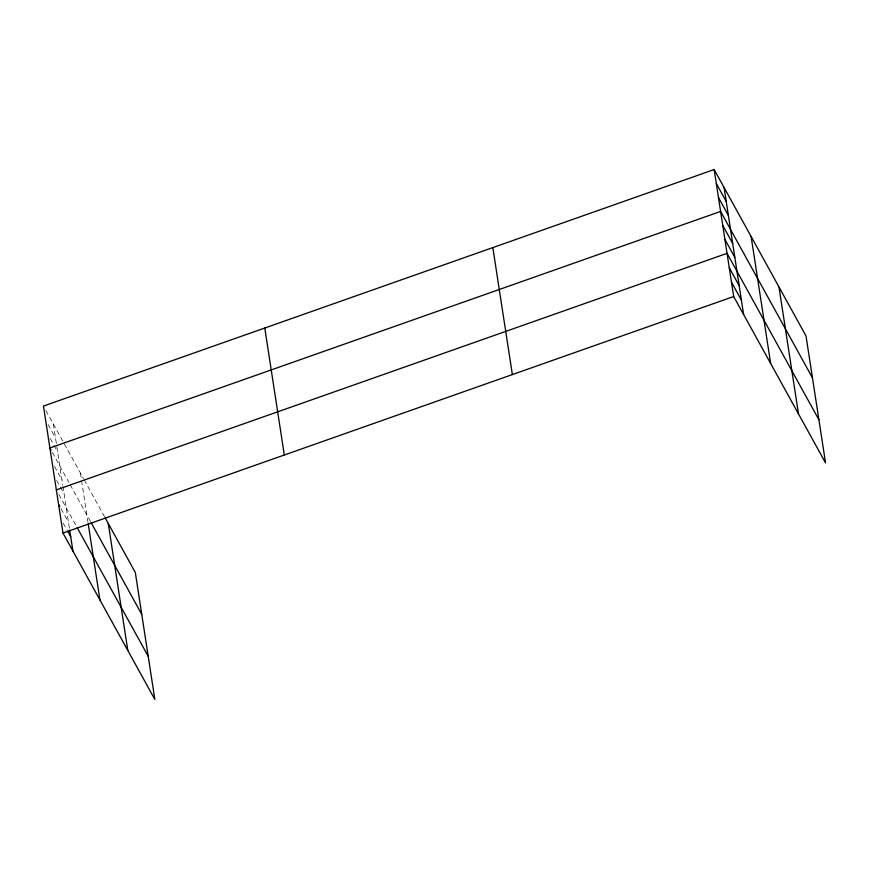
<?xml version="1.0" encoding="UTF-8"?>
<svg xmlns="http://www.w3.org/2000/svg" width="869" height="869" viewBox="0 0 869 869"><rect width="100%" height="100%" fill="white"/><g stroke="black" fill="none" stroke-linecap="round" stroke-linejoin="round"><path stroke-width="0.65" stroke-dasharray="4.34 3.26" d="M45.927 410.57L83.511 478.645M84.13 479.764L104.562 516.773M48.077 424.539L55.529 438.019M50.228 438.508L57.68 451.989M52.379 452.477L68.836 482.284M70.128 484.62L90.572 521.672M54.53 466.447L61.971 479.927M56.681 480.416L64.121 493.896M58.831 494.385L76.57 526.527M61.036 508.778L68.488 522.258M63.252 523.16L66.978 529.905M80.415 473.04L88.03 522.562M53.378 424.061L62.753 485.011M62.948 486.282L69.487 528.797"/><path stroke-width="1.3" d="M714.155 169.542L733.686 296.525L825.55 462.927L806.008 335.945L714.155 169.542L43.45 406.073L62.992 533.055L154.845 699.458L135.314 572.475L105.182 517.891M56.344 489.888L727.049 253.346L818.902 419.749M62.992 533.055L733.686 296.525M716.306 183.5L726.234 201.489M718.457 197.469L728.374 215.458M812.461 377.841L720.597 211.439L49.902 447.98L51.141 450.229M722.747 225.408L732.676 243.396M724.898 239.377L734.826 257.365M729.265 267.739L739.193 285.727M731.481 282.132L741.398 300.12M91.191 522.79L141.756 614.383M77.211 527.689L148.208 656.291M58.56 504.281L59.798 506.529M67.597 531.035L70.704 536.651M778.972 286.966L798.513 413.948M751.12 236.498L770.651 363.481M724.083 187.519L743.614 314.502M492.821 247.589L512.362 374.582M264.784 328.015L284.315 455.008M108.267 523.496L127.808 650.49M88.225 523.833L99.957 600.023M69.694 530.112L72.909 551.044"/></g></svg>
